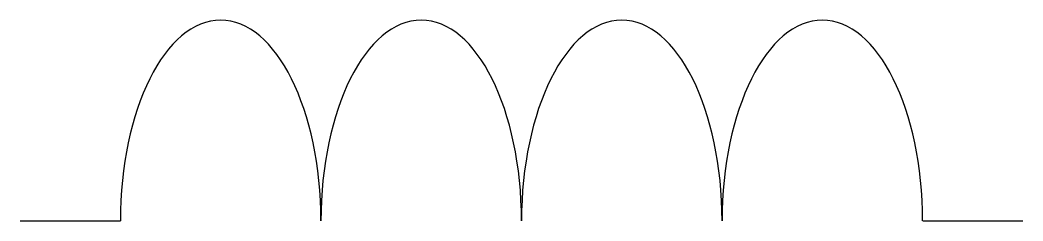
# Model space of a CAD drawing. Extents: x -5 to 5, y 0 to 2.
import ezdxf

# ---------------------------------------------------------------- set-up
doc = ezdxf.new("R2010")
doc.units = 0
doc.layers.add('OBJECT', color=7, linetype='Continuous', true_color=0xffffff)

msp = doc.modelspace()

# ---------------------------------------------------------------- linework, layer by layer
at = {"layer": 'OBJECT', "color": 0, "linetype": 'Continuous'}
for p, q in [((-5, 0), (-4, 0)), ((4.001792, 0), (5, 0))]:
    msp.add_line(p, q, dxfattribs=at)
at = {"layer": 'OBJECT'}
for centre in [(-3, 0), (-1, 0), (1, 0), (3, 0)]:
    msp.add_ellipse(centre, major_axis=(0, 2), ratio=0.5, start_param=4.71238898, end_param=7.85398163, dxfattribs=at)

doc.saveas('drawing.dxf')
